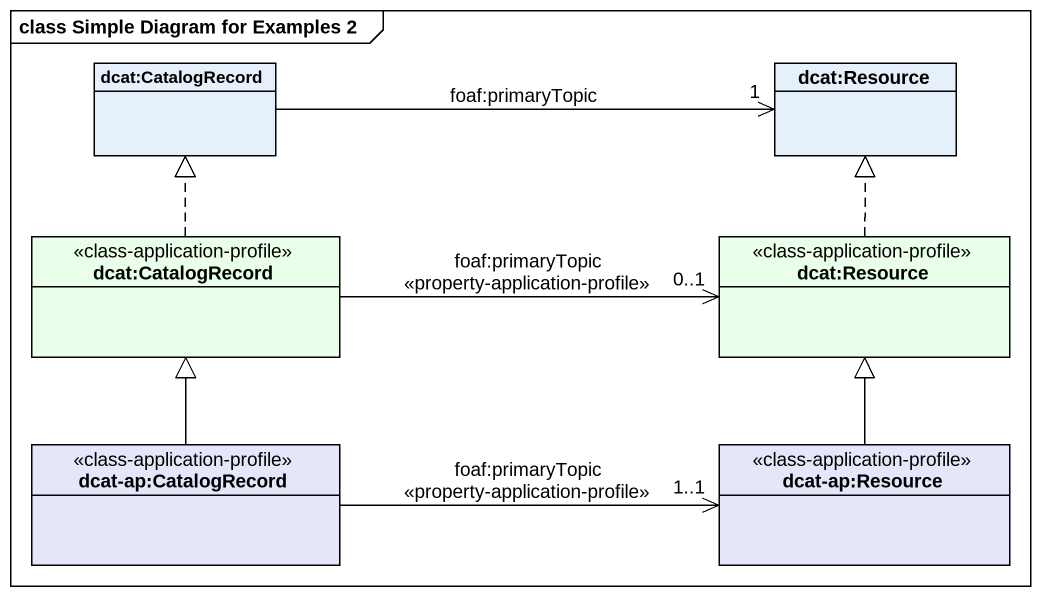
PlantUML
@startuml
mainframe class Simple Diagram for Examples 2
hide circle
hide empty members
class "dcat:CatalogRecord" as dcat_CatalogRecord
class "dcat:Resource" as dcat_Resource
class "dcat:CatalogRecord" as dcat_CatalogRecord_2 <<class-application-profile>> #E9FFE9
class "dcat:Resource" as dcat_Resource_2 <<class-application-profile>> #E9FFE9
class "dcat-ap:CatalogRecord" as dcat_ap_CatalogRecord <<class-application-profile>> #E6E6FA
class "dcat-ap:Resource" as dcat_ap_Resource <<class-application-profile>> #E6E6FA
dcat_CatalogRecord -right-> "1" dcat_Resource : foaf:primaryTopic
dcat_CatalogRecord_2 .up.|> dcat_CatalogRecord
dcat_CatalogRecord_2 -right-> "0..1" dcat_Resource_2 : foaf:primaryTopic\n<<property-application-profile>>
dcat_Resource_2 .up.|> dcat_Resource
dcat_ap_CatalogRecord -up-|> dcat_CatalogRecord_2
dcat_ap_CatalogRecord -right-> "1..1" dcat_ap_Resource : foaf:primaryTopic\n<<property-application-profile>>
dcat_ap_Resource -up-|> dcat_Resource_2
@enduml
